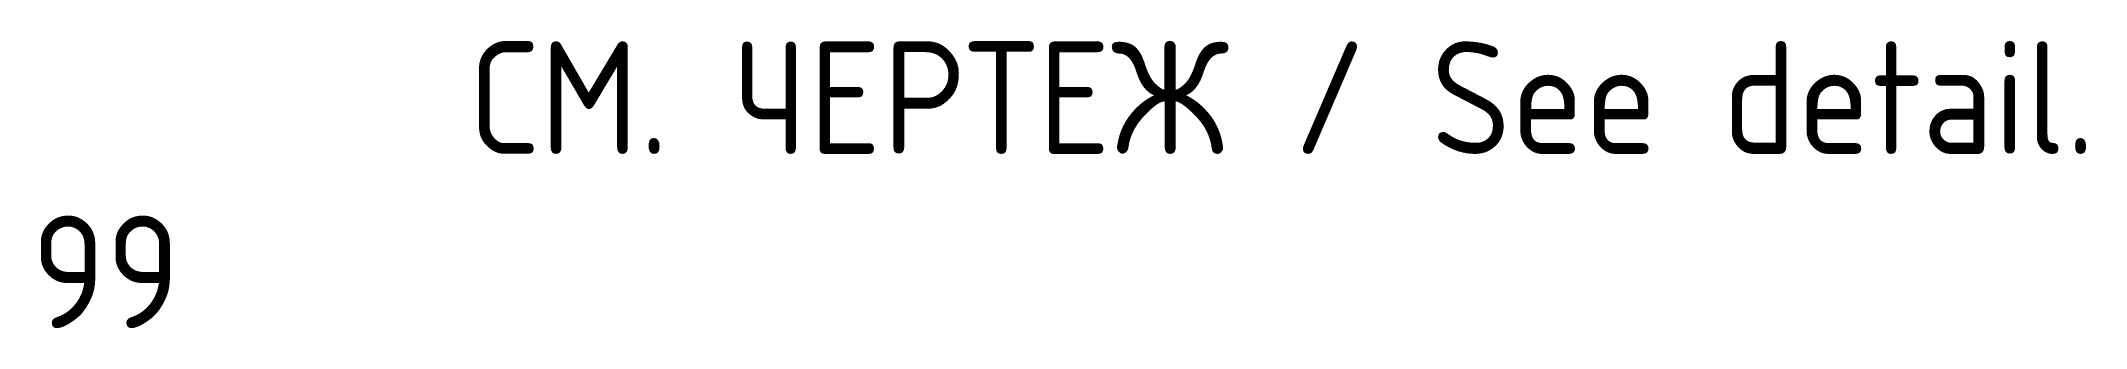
# Model space of a CAD drawing. Extents: x 234219 to 234583, y -57590 to -57539.
import ezdxf
from ezdxf.enums import TextEntityAlignment as Align

# ---------------------------------------------------------------- set-up
doc = ezdxf.new("R2010")
doc.units = 0
doc.layers.add('posedit.mtr.hidden', color=144, linetype='Continuous', plot=False)
doc.layers.add('posedit.mtr.text', color=3, linetype='Continuous')
doc.styles.add('posedit.ISOCPEUR', font='isocpeur.ttf', dxfattribs={"width": 0.9})

msp = doc.modelspace()

# ---------------------------------------------------------------- texts
at = {"layer": 'posedit.mtr.hidden', "style": 'posedit.ISOCPEUR', "width": 0.9}
msp.add_text('99', height=20, dxfattribs=at).set_placement((234217.48, -57590.3))
at = {"layer": 'posedit.mtr.text', "style": 'posedit.ISOCPEUR', "width": 0.9}
msp.add_text('СМ. ЧЕРТЕЖ / See detail.', height=20, dxfattribs=at).set_placement((234439.97, -57549.34), align=Align.MIDDLE_CENTER)

doc.saveas('drawing.dxf')
